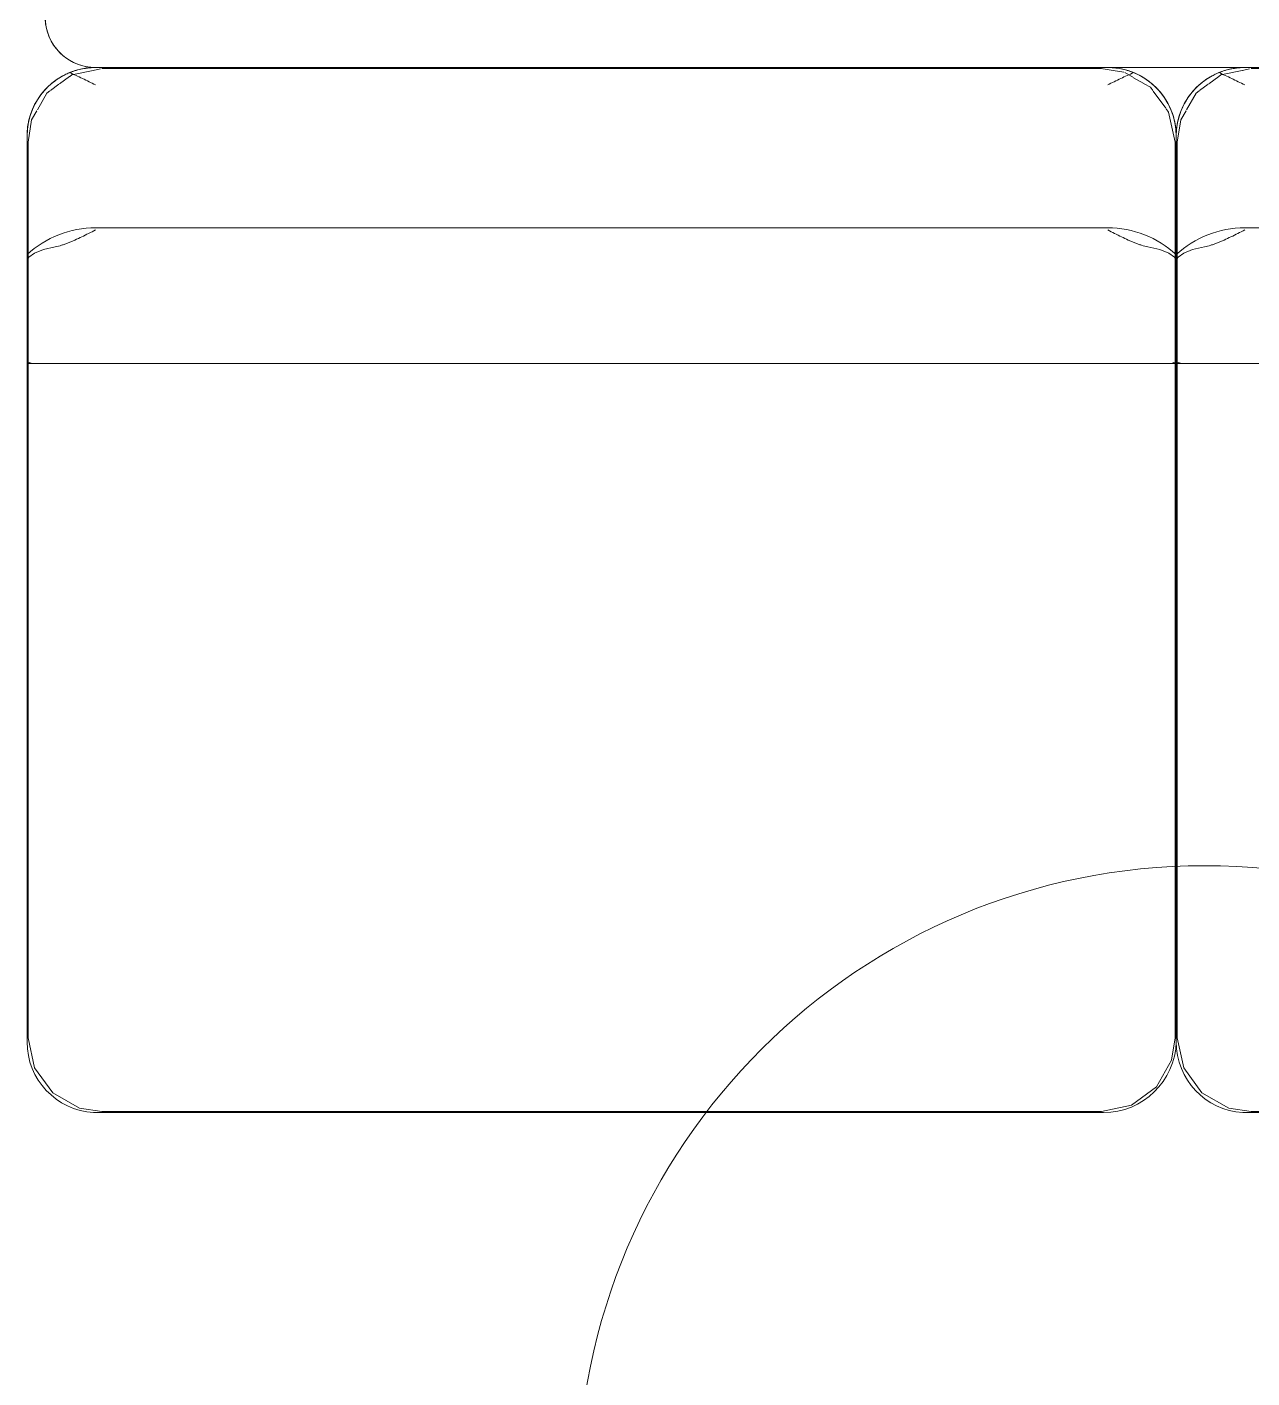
# Model space of a CAD drawing. Header units: inches. Extents: x 29752 to 31446, y 4278 to 5722.
# Drawn here: x 31263.48 to 31298.65, y 4409.34 to 4448.13 of the extents above; entities that cross this region are included whole.
import ezdxf

# ---------------------------------------------------------------- set-up
doc = ezdxf.new("R2010")
doc.units = ezdxf.units.IN
doc.header["$MEASUREMENT"] = 0
doc.layers.add('I-FURN', color=30, linetype='Continuous', lineweight=9)

# ---------------------------------------------------------------- blocks, each defined once
blk = doc.blocks.new('Laura-Lounge_SQ_Seat-Davis_Furniture- - LA-1000-6049939-FIRST FLOOR POWER _ SIGNAL')
at = {"layer": 'I-FURN'}
for p, q in [((31.032, 0), (1.968, 0)), ((31.032, 0), (1.968, 0)), ((1.223, -0.258), (0.932, -0.471)), ((1.284, -0.213), (1.227, -0.255)), ((1.895, -0.083), (1.284, -0.213)), ((2.109, -0.037), (1.899, -0.082)), ((31.032, 0), (1.968, 0)), ((30.852, -0.029), (2.148, -0.029)), ((30.897, -0.036), (30.852, -0.029)), ((31.19, -0.081), (30.9, -0.036)), ((31.493, -0.128), (31.194, -0.082)), ((31.772, -0.287), (31.526, -0.147)), ((32.069, -0.457), (31.778, -0.291)), ((0.918, -0.48), (0.672, -0.661)), ((32.702, -1.17), (32.341, -0.676)), ((32.783, -1.28), (32.716, -1.189)), ((32.967, -2.144), (32.783, -1.28)), ((0, -1.968), (0, -27.969)), ((0, -1.969), (0, -5.558)), ((0.032, -2.144), (0.032, -8.427)), ((32.967, -8.427), (32.967, -2.144)), ((33, -27.969), (33, -1.968)), ((33, -5.558), (33, -1.969)), ((1.968, -4.602), (31.032, -4.602)), ((0, -8.419), (0, -5.558)), ((33, -5.558), (33, -8.419)), ((0, -8.5), (33, -8.5)), ((0.032, -8.427), (0.032, -27.856)), ((32.685, -8.5), (0.315, -8.5)), ((32.967, -22.994), (32.967, -8.427)), ((32.967, -27.856), (32.967, -22.994)), ((31.716, -29.787), (32.43, -29.265)), ((30.852, -29.971), (31.716, -29.787)), ((1.914, -30), (30.914, -30)), ((2.148, -29.971), (19.586, -29.971)), ((19.586, -29.971), (30.852, -29.971))]:
    blk.add_line(p, q, dxfattribs=at)
at = {"layer": 'I-FURN', "flags": 128}
for points in [[(0.659, -0.67), (0.57, -0.735), (0.299, -1.21)], [(32.328, -0.658), (32.261, -0.566), (32.081, -0.464)], [(0.283, -1.238), (0.132, -1.503), (0.032, -2.144)], [(0, -5.558), (0.054, -5.44), (0.215, -5.328), (0.472, -5.228), (0.813, -5.147)], [(32.187, -5.147), (32.528, -5.228), (32.785, -5.328), (32.946, -5.44), (33, -5.558)], [(0.315, -8.5), (0.245, -8.498), (0.178, -8.492), (0.119, -8.482), (0.069, -8.469), (0.031, -8.454), (0.008, -8.437), (0, -8.419)], [(33, -8.419), (32.992, -8.437), (32.969, -8.454), (32.931, -8.469), (32.881, -8.482), (32.822, -8.492), (32.755, -8.498), (32.685, -8.5)], [(0.032, -27.856), (0.217, -28.72), (0.739, -29.434), (1.507, -29.872), (2.148, -29.971)], [(32.43, -29.265), (32.868, -28.497), (32.967, -27.856)]]:
    blk.add_lwpolyline(points, dxfattribs=at)
at = {"layer": 'I-FURN'}
for centre, radius, start, end in [((31.032, -1.969), 1.969, 87.8984, 90), ((1.968, -1.968), 1.968, 90, 180), ((1.968, -1.969), 1.968, 122.3458, 131.5193), ((1.968, -1.969), 1.968, 119.8865, 122.3075), ((1.968, -1.969), 1.968, 116.6166, 118.5701), ((1.968, -1.969), 1.968, 112.4191, 116.6166), ((1.968, -1.969), 1.968, 105.9543, 111.1212), ((1.968, -1.969), 1.968, 98.5021, 103.7157), ((1.968, -1.969), 1.968, 92.1346, 98.4714), ((1.968, -1.969), 1.968, 90.0004, 92.1098), ((31.032, -1.968), 1.968, 360, 90), ((31.032, -1.969), 1.969, 81.547, 87.89), ((31.032, -1.969), 1.969, 76.2852, 81.5281), ((31.032, -1.969), 1.969, 68.8858, 74.0497), ((31.032, -1.969), 1.969, 63.3851, 67.5809), ((31.032, -1.969), 1.969, 61.4317, 62.4856), ((31.032, -1.969), 1.969, 57.6925, 60.1146), ((31.032, -1.969), 1.969, 48.4809, 57.6541), ((1.968, -1.969), 1.968, 134.1323, 145.9765), ((31.032, -1.969), 1.969, 34.0283, 45.8712), ((1.968, -7.51), 2.908, 90, 132.5968), ((31.032, -7.51), 2.908, 47.404, 90), ((2.035, -27.969), 2.035, 180, 266.5772), ((30.914, -27.913), 2.087, 270, 358.4699)]:
    blk.add_arc(centre, radius, start, end, dxfattribs=at)
for points in [[(31.032, 0), (31.094, 0), (31.22, -0.006), (31.407, -0.033), (31.593, -0.079), (31.716, -0.122), (31.777, -0.146)], [(1.968, -0.5), (1.906, -0.468), (1.78, -0.405), (1.593, -0.313), (1.407, -0.225), (1.284, -0.172), (1.223, -0.146)], [(31.777, -0.146), (31.716, -0.172), (31.593, -0.225), (31.407, -0.313), (31.22, -0.405), (31.094, -0.468), (31.032, -0.5)], [(0, -1.969), (0, -1.916), (0.004, -1.812), (0.023, -1.656), (0.054, -1.501), (0.098, -1.347), (0.156, -1.194), (0.228, -1.044), (0.285, -0.948), (0.315, -0.9)]]:
    blk.add_open_spline(points, degree=3, dxfattribs=at)
for points, knots in [([(1.223, -0.146), (1.116, -0.192), (0.965, -0.269), (0.787, -0.391), (0.665, -0.491), (0.554, -0.597), (0.421, -0.745), (0.281, -0.941), (0.154, -1.189), (0.035, -1.53), (0, -1.793), (0, -1.969)], [0, 0, 0, 0, 0.125, 0.1875, 0.25, 0.3125, 0.375, 0.5, 0.625, 0.75, 1, 1, 1, 1]), ([(1.223, -0.146), (1.284, -0.122), (1.407, -0.079), (1.593, -0.033), (1.78, -0.006), (1.906, 0), (1.968, 0)], [0, 0, 0, 0, 0.25, 0.5, 0.75, 0.9999798, 0.9999798, 0.9999798, 0.9999798]), ([(33, -1.969), (33, -1.881), (32.988, -1.706), (32.935, -1.445), (32.846, -1.189), (32.719, -0.941), (32.579, -0.745), (32.446, -0.597), (32.335, -0.491), (32.213, -0.391), (32.035, -0.269), (31.884, -0.192), (31.777, -0.146)], [0, 0, 0, 0, 0.125, 0.25, 0.375, 0.5, 0.625, 0.6875, 0.75, 0.8125, 0.875, 1, 1, 1, 1]), ([(32.685, -0.9), (32.715, -0.948), (32.772, -1.044), (32.844, -1.194), (32.902, -1.347), (32.975, -1.604), (33, -1.812), (33, -1.969)], [0, 0, 0, 0, 0.142857, 0.285714, 0.428571, 0.571429, 1, 1, 1, 1]), ([(0.813, -5.147), (0.872, -5.135), (0.963, -5.112), (1.088, -5.07), (1.184, -5.033), (1.28, -4.994), (1.409, -4.937), (1.573, -4.861), (1.77, -4.763), (1.903, -4.697), (1.968, -4.663)], [0, 0, 0, 0, 0.166667, 0.25, 0.333333, 0.416667, 0.5, 0.666667, 0.833333, 1, 1, 1, 1]), ([(31.032, -4.663), (31.097, -4.697), (31.23, -4.763), (31.427, -4.861), (31.591, -4.937), (31.72, -4.994), (31.816, -5.033), (31.912, -5.07), (32.037, -5.112), (32.128, -5.135), (32.187, -5.147)], [0, 0, 0, 0, 0.166667, 0.333333, 0.5, 0.583333, 0.666667, 0.75, 0.833333, 1, 1, 1, 1])]:
    blk.add_open_spline(points, degree=3, knots=knots, dxfattribs=at)
blk = doc.blocks.new('Laura-Lounge_SQ_Seat-Davis_Furniture- - LA-1000-V44-FIRST FLOOR POWER _ SIGNAL')
at = {"layer": 'I-FURN'}
for p, q in [((30.679, 0), (1.968, 0)), ((30.679, 0), (1.968, 0)), ((31.032, 0), (30.679, 0)), ((31.032, 0), (30.679, 0)), ((1.223, -0.258), (0.932, -0.471)), ((1.284, -0.213), (1.227, -0.255)), ((1.895, -0.083), (1.284, -0.213)), ((2.109, -0.037), (1.899, -0.082)), ((30.679, 0), (1.968, 0)), ((30.852, -0.029), (2.148, -0.029)), ((31.032, 0), (30.679, 0)), ((30.897, -0.036), (30.852, -0.029)), ((31.19, -0.081), (30.9, -0.036)), ((31.493, -0.128), (31.194, -0.082)), ((31.772, -0.287), (31.526, -0.147)), ((32.069, -0.457), (31.778, -0.291)), ((0.918, -0.48), (0.672, -0.661)), ((32.261, -0.566), (32.081, -0.464)), ((32.328, -0.658), (32.261, -0.566)), ((32.702, -1.17), (32.341, -0.676)), ((0.132, -1.503), (0.032, -2.144)), ((0.283, -1.238), (0.132, -1.503)), ((0, -1.968), (0, -27.969)), ((0, -1.969), (0, -5.558)), ((0.032, -2.144), (0.032, -8.427)), ((32.967, -8.427), (32.967, -2.144)), ((33, -27.969), (33, -1.968)), ((33, -5.558), (33, -1.969)), ((1.968, -4.602), (31.032, -4.602)), ((0, -8.419), (0, -5.558)), ((33, -5.558), (33, -8.419)), ((0, -8.5), (33, -8.5)), ((0.032, -8.427), (0.032, -22.99)), ((32.685, -8.5), (0.315, -8.5)), ((32.967, -27.856), (32.967, -8.427)), ((0.032, -22.99), (0.032, -27.856)), ((0.032, -27.856), (0.217, -28.72)), ((0.217, -28.72), (0.739, -29.434)), ((0.739, -29.434), (1.507, -29.872)), ((1.507, -29.872), (2.148, -29.971)), ((1.914, -30), (30.914, -30)), ((2.148, -29.971), (15.031, -29.971)), ((15.031, -29.971), (30.852, -29.971))]:
    blk.add_line(p, q, dxfattribs=at)
at = {"layer": 'I-FURN', "flags": 128}
for points in [[(0.659, -0.67), (0.57, -0.735), (0.299, -1.21)], [(32.967, -2.144), (32.783, -1.28), (32.716, -1.189)], [(0, -5.558), (0.054, -5.44), (0.215, -5.328), (0.472, -5.228), (0.813, -5.147)], [(32.187, -5.147), (32.528, -5.228), (32.785, -5.328), (32.946, -5.44), (33, -5.558)], [(0.315, -8.5), (0.245, -8.498), (0.178, -8.492), (0.119, -8.482), (0.069, -8.469), (0.031, -8.454), (0.008, -8.437), (0, -8.419)], [(33, -8.419), (32.992, -8.437), (32.969, -8.454), (32.931, -8.469), (32.881, -8.482), (32.822, -8.492), (32.755, -8.498), (32.685, -8.5)], [(30.852, -29.971), (31.716, -29.787), (32.43, -29.265), (32.868, -28.497), (32.967, -27.856)]]:
    blk.add_lwpolyline(points, dxfattribs=at)
at = {"layer": 'I-FURN'}
for centre, radius, start, end in [((31.032, -1.969), 1.969, 87.8984, 90), ((1.968, -1.968), 1.968, 90, 180), ((1.968, -1.969), 1.968, 122.3458, 131.5193), ((1.968, -1.969), 1.968, 119.8865, 122.3075), ((1.968, -1.969), 1.968, 116.6166, 118.5701), ((1.968, -1.969), 1.968, 112.4191, 116.6166), ((1.968, -1.969), 1.968, 105.9543, 111.1212), ((1.968, -1.969), 1.968, 98.5021, 103.7157), ((1.968, -1.969), 1.968, 92.1346, 98.4714), ((1.968, -1.969), 1.968, 90, 92.1098), ((31.032, -1.968), 1.968, 360, 90), ((31.032, -1.969), 1.969, 81.547, 87.89), ((31.032, -1.969), 1.969, 76.2852, 81.5281), ((31.032, -1.969), 1.969, 68.8858, 74.0497), ((31.032, -1.969), 1.969, 63.3851, 67.5809), ((31.032, -1.969), 1.969, 61.4317, 63.3851), ((31.032, -1.969), 1.969, 57.6925, 60.1146), ((31.032, -1.969), 1.969, 48.4809, 57.6541), ((1.968, -1.969), 1.968, 134.1323, 145.9765), ((31.032, -1.969), 1.969, 34.0283, 45.8712), ((1.968, -7.51), 2.908, 90, 132.5968), ((31.032, -7.51), 2.908, 47.404, 90), ((2.035, -27.969), 2.035, 180, 266.5772), ((30.914, -27.913), 2.087, 270, 358.4699)]:
    blk.add_arc(centre, radius, start, end, dxfattribs=at)
for points in [[(31.032, 0), (31.094, 0), (31.22, -0.006), (31.407, -0.033), (31.593, -0.079), (31.716, -0.122), (31.777, -0.146)], [(1.223, -0.146), (1.284, -0.122), (1.407, -0.079), (1.593, -0.033), (1.78, -0.006), (1.906, 0), (1.968, 0)], [(1.968, -0.5), (1.906, -0.468), (1.78, -0.405), (1.593, -0.313), (1.407, -0.225), (1.284, -0.172), (1.223, -0.146)], [(31.777, -0.146), (31.716, -0.172), (31.593, -0.225), (31.407, -0.313), (31.22, -0.405), (31.094, -0.468), (31.032, -0.5)], [(0, -1.969), (0, -1.916), (0.004, -1.812), (0.023, -1.656), (0.054, -1.501), (0.098, -1.347), (0.156, -1.194), (0.228, -1.044), (0.285, -0.948), (0.315, -0.9)]]:
    blk.add_open_spline(points, degree=3, dxfattribs=at)
for points, knots in [([(1.223, -0.146), (1.116, -0.192), (0.965, -0.269), (0.787, -0.391), (0.665, -0.491), (0.554, -0.597), (0.421, -0.745), (0.281, -0.941), (0.154, -1.189), (0.035, -1.53), (0, -1.793), (0, -1.969)], [0, 0, 0, 0, 0.125, 0.1875, 0.25, 0.3125, 0.375, 0.5, 0.625, 0.75, 1, 1, 1, 1]), ([(33, -1.969), (33, -1.881), (32.988, -1.706), (32.935, -1.445), (32.846, -1.189), (32.719, -0.941), (32.579, -0.745), (32.446, -0.597), (32.335, -0.491), (32.213, -0.391), (32.035, -0.269), (31.884, -0.192), (31.777, -0.146)], [0, 0, 0, 0, 0.125, 0.25, 0.375, 0.5, 0.625, 0.6875, 0.75, 0.8125, 0.875, 1, 1, 1, 1]), ([(32.685, -0.9), (32.715, -0.948), (32.772, -1.044), (32.844, -1.194), (32.902, -1.347), (32.975, -1.604), (33, -1.812), (33, -1.969)], [0, 0, 0, 0, 0.142857, 0.285714, 0.428571, 0.571429, 1, 1, 1, 1]), ([(0.813, -5.147), (0.872, -5.135), (0.963, -5.112), (1.088, -5.07), (1.184, -5.033), (1.28, -4.994), (1.409, -4.937), (1.573, -4.861), (1.77, -4.763), (1.903, -4.697), (1.968, -4.663)], [0, 0, 0, 0, 0.166667, 0.25, 0.333333, 0.416667, 0.5, 0.666667, 0.833333, 1, 1, 1, 1]), ([(31.032, -4.663), (31.097, -4.697), (31.23, -4.763), (31.427, -4.861), (31.591, -4.937), (31.72, -4.994), (31.816, -5.033), (31.912, -5.07), (32.037, -5.112), (32.128, -5.135), (32.187, -5.147)], [0, 0, 0, 0, 0.166667, 0.333333, 0.5, 0.583333, 0.666667, 0.75, 0.833333, 1, 1, 1, 1])]:
    blk.add_open_spline(points, degree=3, knots=knots, dxfattribs=at)
blk = doc.blocks.new('Furniture 23 - Furniture 1-6049926-FIRST FLOOR POWER _ SIGNAL')
at = {"layer": 'I-FURN'}
for p, q in [((31265.443, 4446.962), (31327.154, 4446.962)), ((31294.507, 4446.962), (31265.444, 4446.962)), ((31298.444, 4446.962), (31294.507, 4446.962)), ((31327.154, 4446.962), (31298.444, 4446.962))]:
    blk.add_line(p, q, dxfattribs=at)
for start in [90, 105]:
    blk.add_arc((31265.443, 4448.408), 1.446, start, 270, dxfattribs=at)
blk = doc.blocks.new('MEZ-Round_Top-Davis_Furniture-2 - 36x36x29-R-V48-FIRST FLOOR POWER _ SIGNAL')
at = {"layer": 'I-FURN'}
for start, end in [(90, 270), (270, 90)]:
    blk.add_arc((0, 0), 18, start, end, dxfattribs=at)

msp = doc.modelspace()

# ---------------------------------------------------------------- block references
at = {"layer": 'I-FURN'}
for name, p in [('Furniture 23 - Furniture 1-6049926-FIRST FLOOR POWER _ SIGNAL', (0, 0)), ('Laura-Lounge_SQ_Seat-Davis_Furniture- - LA-1000-6049939-FIRST FLOOR POWER _ SIGNAL', (31263.475, 4446.962)), ('Laura-Lounge_SQ_Seat-Davis_Furniture- - LA-1000-V44-FIRST FLOOR POWER _ SIGNAL', (31296.475, 4446.962))]:
    msp.add_blockref(name, p, dxfattribs=at)
at = {"layer": 'I-FURN', "rotation": 178.5363711201305}
msp.add_blockref('MEZ-Round_Top-Davis_Furniture-2 - 36x36x29-R-V48-FIRST FLOOR POWER _ SIGNAL', (31297.287, 4406.048), dxfattribs=at)

doc.saveas('drawing.dxf')
